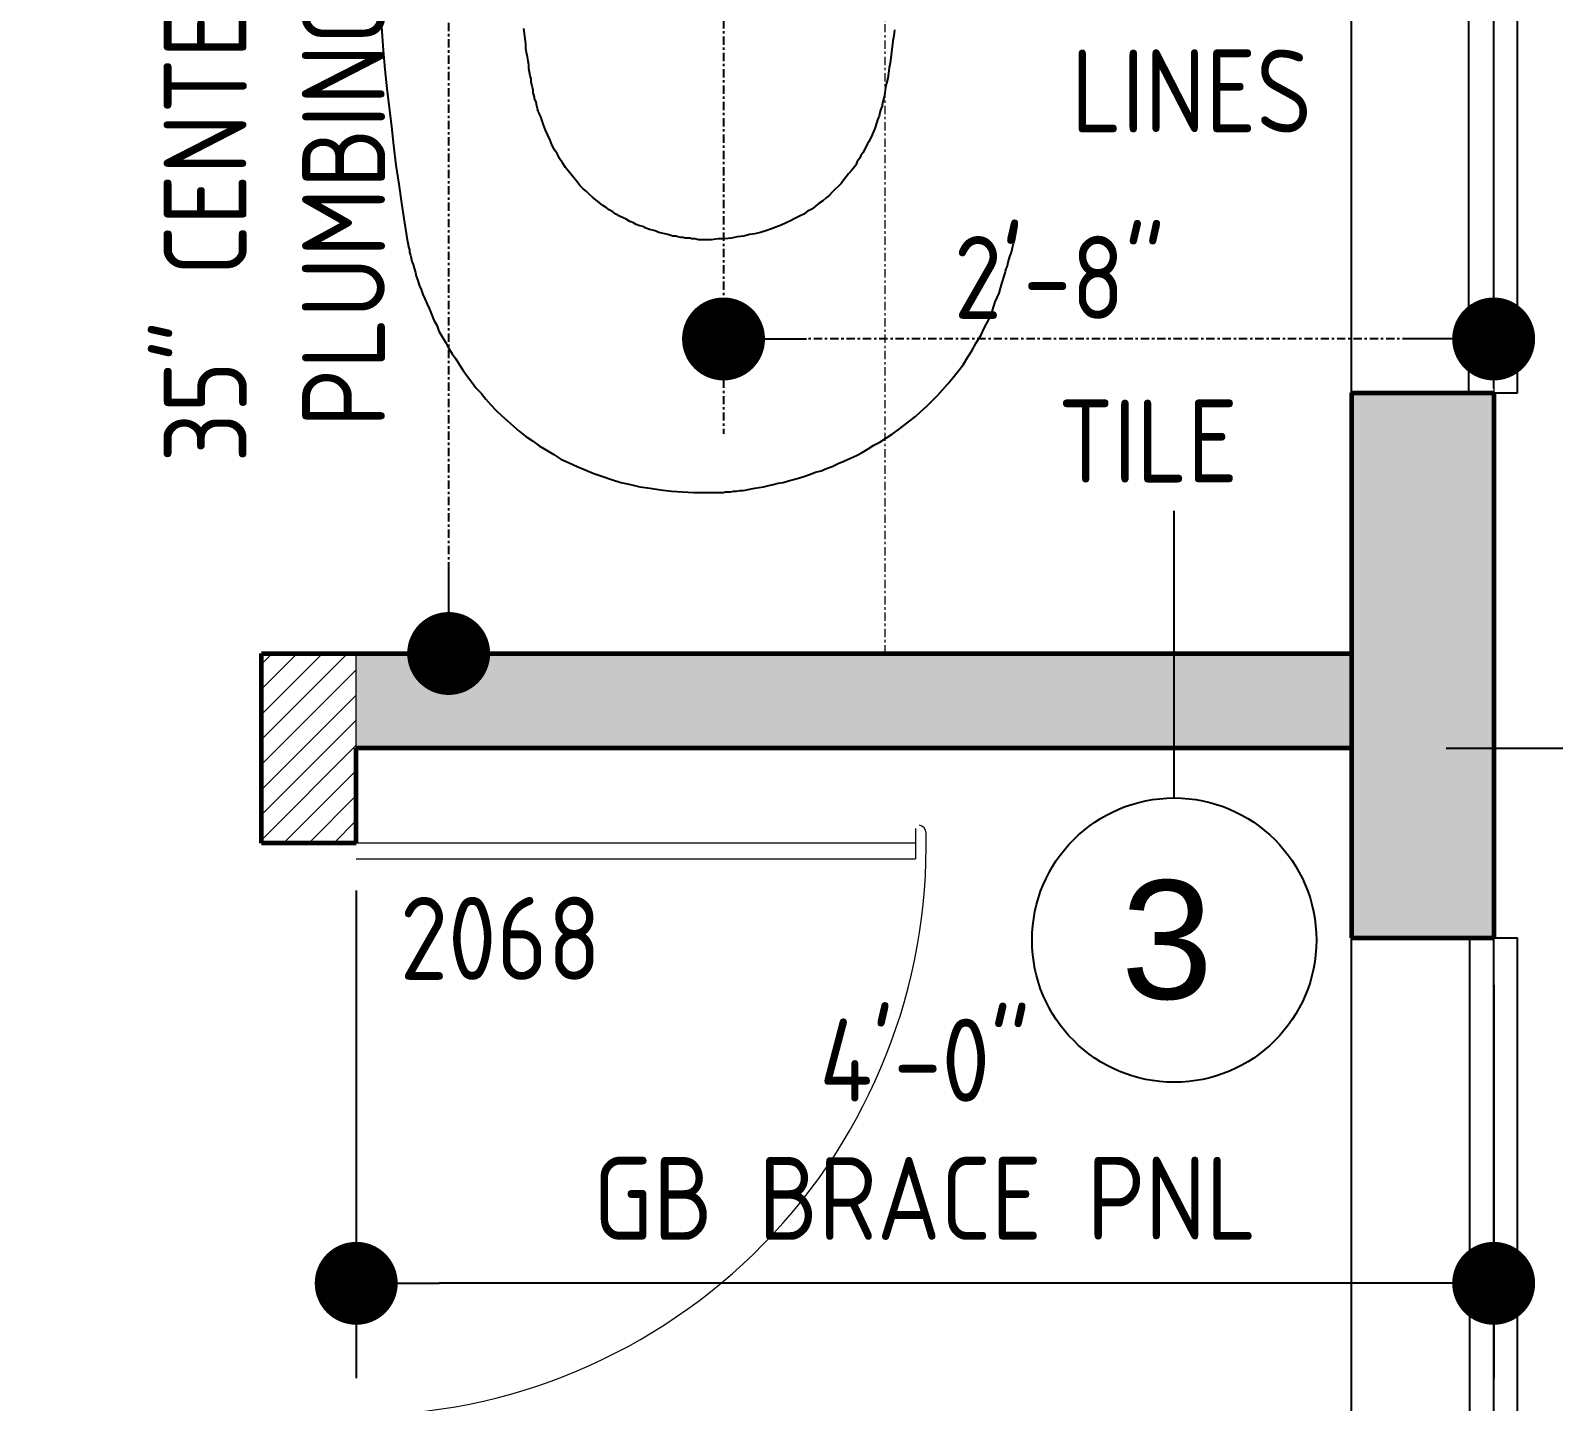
# Model space of a CAD drawing. Header units: inches. Extents: x 23 to 747, y 16 to 1065.
# Drawn here: x 500.8 to 565.1, y 605.8 to 663.7 of the extents above; entities that cross this region are included whole.
import ezdxf

# ---------------------------------------------------------------- set-up
doc = ezdxf.new("R2010")
doc.units = ezdxf.units.IN
doc.header["$MEASUREMENT"] = 0
doc.linetypes.add('Solid', pattern=[0])
doc.linetypes.add('WIRE3', pattern=[0.59, 0.35, -0.12, 0, -0.12])
for name, color, linetype in [('CABS-FLOORPLAN', 4, 'Continuous'), ('ELECTRICAL WIRING', 137, 'WIRE3'), ('TEXT', 7, 'Continuous'), ('WINS', 121, 'Continuous')]:
    doc.layers.add(name, color=color, linetype=linetype)
for name, color, linetype, lineweight in [('CDRAFT0', 7, 'Continuous', 18), ('DIMS', 137, 'Continuous', 15), ('DOORS', 157, 'Continuous', 9), ('DOORTEXT', 253, 'Continuous', 20), ('HATCH', 123, 'Continuous', 0), ('WALLS', 7, 'Continuous', 60)]:
    doc.layers.add(name, color=color, linetype=linetype, lineweight=lineweight)
doc.styles.add('ARCH', font='ARCHITXT.SHX')
doc.styles.add('SWIS72', font='swissel.ttf', dxfattribs={"height": 4.5})
doc.styles.add('TEXT1', font='ARCHITXT.shx')
doc.dimstyles.new('ARCHITECTURAL', dxfattribs={"dimtxt": 3.5, "dimasz": 3.5, "dimexe": 4, "dimexo": 2, "dimgap": 1.5, "dimtad": 1, "dimdec": 1, "dimzin": 3, "dimdsep": 46, "dimlunit": 4, "dimtxsty": 'ARCH', "dimblk": 'DOT', "dimcen": 0.0625, "dimadec": 0, "dimazin": 0, "dimtfac": 1, "dimtdec": 1, "dimtix": 1, "dimtofl": 0, "dimtmove": 1, "dimatfit": 2, "dimldrblk": 'DOTSMALL', "dimfxl": 1, "dimtolj": 1, "dimtzin": 0, "dimarcsym": 0})
pattern_1 = [(45, (-62804.7364, 124108.1191), (-0.530330086, 0.530330086), [])]

# ---------------------------------------------------------------- blocks, each defined once
blk = doc.blocks.new('_Dot')
at = {"layer": 'DIMS', "color": 0, "lineweight": -2}
blk.add_line((-0.5, 0), (-1, 0), dxfattribs=at)
at = {"layer": 'DIMS', "color": 0, "const_width": 0.5}
blk.add_lwpolyline([(-0.25, 0, 1), (0.25, 0, 1)], format="xyb", close=True, dxfattribs=at)
blk = doc.blocks.new('*D213')
at = {"layer": 'Defpoints', "color": 0, "linetype": 'Solid', "transparency": 16777216}
for p in [(562.574, 676.614), (432.574, 666.898), (562.574, 646.568)]:
    blk.add_point(p, dxfattribs=at)
at = {"layer": 'DIMS', "color": 0, "linetype": 'Solid', "lineweight": -2, "transparency": 16777216}
for p, q in [((432.574, 668.898), (432.574, 680.614)), ((562.574, 648.568), (562.574, 680.614)), ((436.074, 676.614), (559.074, 676.614))]:
    blk.add_line(p, q, dxfattribs=at)
at = {"layer": 'DIMS', "color": 0, "linetype": 'Solid', "lineweight": -2, "transparency": 16777216, "xscale": 3.5, "yscale": 3.5, "zscale": 3.5, "rotation": 180}
blk.add_blockref('_Dot', (432.574, 676.614), dxfattribs=at)
at = {"layer": 'DIMS', "color": 0, "linetype": 'Solid', "lineweight": -2, "transparency": 16777216, "xscale": 3.5, "yscale": 3.5, "zscale": 3.5}
blk.add_blockref('_Dot', (562.574, 676.614), dxfattribs=at)
at = {"layer": 'DIMS', "color": 0, "linetype": 'Solid', "transparency": 16777216, "insert": (504.212, 680.197), "char_height": 3.5, "attachment_point": 5, "style": 'ARCH'}
blk.add_mtext('\\A1;10\'-10"', dxfattribs=at)
blk = doc.blocks.new('_DotSmall')
at = {"layer": 'DIMS', "color": 0, "const_width": 0.5}
blk.add_lwpolyline([(-0.0625, 0, 1), (0.0625, 0, 1)], format="xyb", close=True, dxfattribs=at)
blk = doc.blocks.new('*D264')
at = {"layer": 'Defpoints', "color": 0, "linetype": 'Solid', "transparency": 16777216}
for p in [(563.574, 613.379), (598.574, 613.379), (562.574, 177.379)]:
    blk.add_point(p, dxfattribs=at)
at = {"layer": 'DIMS', "color": 0, "linetype": 'Solid', "lineweight": -2, "transparency": 16777216}
for p, q in [((565.574, 613.379), (602.574, 613.379)), ((598.574, 180.879), (598.574, 609.879)), ((564.574, 177.379), (602.574, 177.379))]:
    blk.add_line(p, q, dxfattribs=at)
at = {"layer": 'DIMS', "color": 0, "linetype": 'Solid', "lineweight": -2, "transparency": 16777216, "xscale": 3.5, "yscale": 3.5, "zscale": 3.5}
for p, rotation in [((598.574, 613.379), 90), ((598.574, 177.379), 270)]:
    blk.add_blockref('_Dot', p, dxfattribs=dict(at, rotation=rotation))
at = {"layer": 'DIMS', "color": 0, "linetype": 'Solid', "transparency": 16777216, "insert": (594.991, 395.379), "char_height": 3.5, "attachment_point": 5, "rotation": 90, "style": 'ARCH'}
blk.add_mtext('\\A1;36\'-4"', dxfattribs=at)
blk = doc.blocks.new('*D265')
at = {"layer": 'Defpoints', "color": 0, "linetype": 'Solid', "transparency": 16777216}
for p in [(561.526, 672.379), (598.574, 672.379), (563.574, 613.379)]:
    blk.add_point(p, dxfattribs=at)
at = {"layer": 'DIMS', "color": 0, "linetype": 'Solid', "lineweight": -2, "transparency": 16777216}
for p, q in [((563.526, 672.379), (602.574, 672.379)), ((598.574, 616.879), (598.574, 668.879)), ((565.574, 613.379), (602.574, 613.379))]:
    blk.add_line(p, q, dxfattribs=at)
at = {"layer": 'DIMS', "color": 0, "linetype": 'Solid', "lineweight": -2, "transparency": 16777216, "xscale": 3.5, "yscale": 3.5, "zscale": 3.5}
for p, rotation in [((598.574, 672.379), 90), ((598.574, 613.379), 270)]:
    blk.add_blockref('_Dot', p, dxfattribs=dict(at, rotation=rotation))
at = {"layer": 'DIMS', "color": 0, "linetype": 'Solid', "transparency": 16777216, "insert": (594.991, 652.263), "char_height": 3.5, "attachment_point": 5, "rotation": 90, "style": 'ARCH'}
blk.add_mtext('\\A1;4\'-11"', dxfattribs=at)
blk = doc.blocks.new('*D269')
at = {"layer": 'Defpoints', "color": 0, "linetype": 'Solid', "transparency": 16777216}
for p in [(558.574, 633.379), (613.574, 633.379), (558.574, 561.379)]:
    blk.add_point(p, dxfattribs=at)
at = {"layer": 'DIMS', "color": 0, "linetype": 'Solid', "lineweight": -2, "transparency": 16777216}
for p, q in [((560.574, 633.379), (617.574, 633.379)), ((613.574, 564.879), (613.574, 629.879)), ((560.574, 561.379), (617.574, 561.379))]:
    blk.add_line(p, q, dxfattribs=at)
at = {"layer": 'DIMS', "color": 0, "linetype": 'Solid', "lineweight": -2, "transparency": 16777216, "xscale": 3.5, "yscale": 3.5, "zscale": 3.5}
for p, rotation in [((613.574, 633.379), 90), ((613.574, 561.379), 270)]:
    blk.add_blockref('_Dot', p, dxfattribs=dict(at, rotation=rotation))
at = {"layer": 'DIMS', "color": 0, "linetype": 'Solid', "transparency": 16777216, "insert": (609.991, 597.379), "char_height": 3.5, "attachment_point": 5, "rotation": 90, "style": 'ARCH'}
blk.add_mtext('\\A1;6\'-0"', dxfattribs=at)
blk = doc.blocks.new('*D270')
at = {"layer": 'Defpoints', "color": 0, "linetype": 'Solid', "transparency": 16777216}
for p in [(558.574, 707.379), (613.574, 707.379), (558.574, 633.379)]:
    blk.add_point(p, dxfattribs=at)
at = {"layer": 'DIMS', "color": 0, "linetype": 'Solid', "lineweight": -2, "transparency": 16777216}
for p, q in [((560.574, 707.379), (617.574, 707.379)), ((613.574, 636.879), (613.574, 703.879)), ((560.574, 633.379), (617.574, 633.379))]:
    blk.add_line(p, q, dxfattribs=at)
at = {"layer": 'DIMS', "color": 0, "linetype": 'Solid', "lineweight": -2, "transparency": 16777216, "xscale": 3.5, "yscale": 3.5, "zscale": 3.5}
for p, rotation in [((613.574, 707.379), 90), ((613.574, 633.379), 270)]:
    blk.add_blockref('_Dot', p, dxfattribs=dict(at, rotation=rotation))
at = {"layer": 'DIMS', "color": 0, "linetype": 'Solid', "transparency": 16777216, "insert": (609.991, 670.379), "char_height": 3.5, "attachment_point": 5, "rotation": 90, "style": 'ARCH'}
blk.add_mtext('\\A1;6\'-2"', dxfattribs=at)
blk = doc.blocks.new('*D272')
at = {"layer": 'Defpoints', "color": 0, "linetype": 'Solid', "transparency": 16777216}
for p in [(562.574, 929.379), (628.574, 929.379), (562.574, 177.379)]:
    blk.add_point(p, dxfattribs=at)
at = {"layer": 'DIMS', "color": 0, "linetype": 'Solid', "lineweight": -2, "transparency": 16777216}
for p, q in [((564.574, 929.379), (632.574, 929.379)), ((628.574, 180.879), (628.574, 925.879)), ((564.574, 177.379), (632.574, 177.379))]:
    blk.add_line(p, q, dxfattribs=at)
at = {"layer": 'DIMS', "color": 0, "linetype": 'Solid', "lineweight": -2, "transparency": 16777216, "xscale": 3.5, "yscale": 3.5, "zscale": 3.5}
for p, rotation in [((628.574, 929.379), 90), ((628.574, 177.379), 270)]:
    blk.add_blockref('_Dot', p, dxfattribs=dict(at, rotation=rotation))
at = {"layer": 'DIMS', "color": 0, "linetype": 'Solid', "transparency": 16777216, "insert": (624.991, 553.379), "char_height": 3.5, "attachment_point": 5, "rotation": 90, "style": 'ARCH'}
blk.add_mtext('\\A1;62\'-8"', dxfattribs=at)
blk = doc.blocks.new('*D290')
at = {"layer": 'Defpoints', "color": 0, "linetype": 'WIRE3', "transparency": 16777216}
for p in [(530.074, 669.567), (530.074, 650.656), (562.574, 648.379)]:
    blk.add_point(p, dxfattribs=at)
at = {"layer": 'DIMS', "color": 0, "linetype": 'WIRE3', "lineweight": -2, "transparency": 16777216}
for p, q in [((530.074, 667.567), (530.074, 646.656)), ((562.574, 650.379), (562.574, 654.656)), ((559.074, 650.656), (533.574, 650.656))]:
    blk.add_line(p, q, dxfattribs=at)
at = {"layer": 'DIMS', "color": 0, "linetype": 'WIRE3', "lineweight": -2, "transparency": 16777216, "xscale": 3.5, "yscale": 3.5, "zscale": 3.5, "rotation": 180}
blk.add_blockref('_Dot', (530.074, 650.656), dxfattribs=at)
at = {"layer": 'DIMS', "color": 0, "linetype": 'WIRE3', "lineweight": -2, "transparency": 16777216, "xscale": 3.5, "yscale": 3.5, "zscale": 3.5}
blk.add_blockref('_Dot', (562.574, 650.656), dxfattribs=at)
at = {"layer": 'DIMS', "color": 0, "linetype": 'WIRE3', "lineweight": 0, "transparency": 16777216, "insert": (544.251, 653.251), "char_height": 3.5, "attachment_point": 5, "style": 'ARCH'}
blk.add_mtext('\\A1;2\'-8"', dxfattribs=at)
blk = doc.blocks.new('*D292')
at = {"layer": 'Defpoints', "color": 0, "linetype": 'WIRE3', "transparency": 16777216}
for p in [(518.475, 672.379), (557.756, 672.379), (527.657, 637.379)]:
    blk.add_point(p, dxfattribs=at)
at = {"layer": 'ELECTRICAL WIRING', "color": 0, "linetype": 'WIRE3', "lineweight": -2, "transparency": 16777216}
for p, q in [((555.756, 672.379), (514.475, 672.379)), ((518.475, 640.879), (518.475, 668.879)), ((525.657, 637.379), (514.475, 637.379))]:
    blk.add_line(p, q, dxfattribs=at)
at = {"layer": 'ELECTRICAL WIRING', "color": 0, "linetype": 'WIRE3', "lineweight": -2, "transparency": 16777216, "xscale": 3.5, "yscale": 3.5, "zscale": 3.5}
for p, rotation in [((518.475, 672.379), 90), ((518.475, 637.379), 270)]:
    blk.add_blockref('_Dot', p, dxfattribs=dict(at, rotation=rotation))
at = {"layer": 'ELECTRICAL WIRING', "color": 0, "linetype": 'WIRE3', "lineweight": 0, "transparency": 16777216, "insert": (511.122, 656.276), "char_height": 3.5, "attachment_point": 5, "rotation": 90, "style": 'ARCH'}
blk.add_mtext('\\A1;35" CENTER\\PPLUMBING', dxfattribs=at)
blk = doc.blocks.new('*D300')
at = {"layer": 'Defpoints', "color": 0, "linetype": 'Solid', "transparency": 16777216}
for p in [(514.574, 629.379), (562.574, 625.379), (514.574, 610.794)]:
    blk.add_point(p, dxfattribs=at)
at = {"layer": 'DIMS', "color": 0, "linetype": 'Solid', "lineweight": -2, "transparency": 16777216}
for p, q in [((514.574, 627.379), (514.574, 606.794)), ((562.574, 623.379), (562.574, 606.794)), ((559.074, 610.794), (518.074, 610.794))]:
    blk.add_line(p, q, dxfattribs=at)
at = {"layer": 'DIMS', "color": 0, "linetype": 'Solid', "lineweight": -2, "transparency": 16777216, "xscale": 3.5, "yscale": 3.5, "zscale": 3.5, "rotation": 180}
blk.add_blockref('_Dot', (514.574, 610.794), dxfattribs=at)
at = {"layer": 'DIMS', "color": 0, "linetype": 'Solid', "lineweight": -2, "transparency": 16777216, "xscale": 3.5, "yscale": 3.5, "zscale": 3.5}
blk.add_blockref('_Dot', (562.574, 610.794), dxfattribs=at)
at = {"layer": 'DIMS', "color": 0, "linetype": 'Solid', "transparency": 16777216, "insert": (538.574, 617.294), "char_height": 3.5, "attachment_point": 5, "style": 'ARCH'}
blk.add_mtext('\\A1;4\'-0"\\PGB BRACE PNL', dxfattribs=at)
blk = doc.blocks.new('*D542')
at = {"layer": 'Defpoints', "color": 0, "linetype": 'Solid', "transparency": 16777216}
for p in [(562.574, 676.614), (432.574, 666.898), (562.574, 646.568)]:
    blk.add_point(p, dxfattribs=at)
at = {"layer": 'DIMS', "color": 0, "linetype": 'Solid', "lineweight": -2, "transparency": 16777216}
for p, q in [((432.574, 668.898), (432.574, 680.614)), ((562.574, 648.568), (562.574, 680.614)), ((436.074, 676.614), (559.074, 676.614))]:
    blk.add_line(p, q, dxfattribs=at)
at = {"layer": 'DIMS', "color": 0, "linetype": 'Solid', "lineweight": -2, "transparency": 16777216, "xscale": 3.5, "yscale": 3.5, "zscale": 3.5, "rotation": 180}
blk.add_blockref('_Dot', (432.574, 676.614), dxfattribs=at)
at = {"layer": 'DIMS', "color": 0, "linetype": 'Solid', "lineweight": -2, "transparency": 16777216, "xscale": 3.5, "yscale": 3.5, "zscale": 3.5}
blk.add_blockref('_Dot', (562.574, 676.614), dxfattribs=at)
at = {"layer": 'DIMS', "color": 0, "linetype": 'Solid', "transparency": 16777216, "insert": (504.212, 680.197), "char_height": 3.5, "attachment_point": 5, "style": 'ARCH'}
blk.add_mtext('\\A1;10\'-10"', dxfattribs=at)
blk = doc.blocks.new('*D593')
at = {"layer": 'Defpoints', "color": 0, "linetype": 'Solid', "transparency": 16777216}
for p in [(563.574, 613.379), (598.574, 613.379), (562.574, 177.379)]:
    blk.add_point(p, dxfattribs=at)
at = {"layer": 'DIMS', "color": 0, "linetype": 'Solid', "lineweight": -2, "transparency": 16777216}
for p, q in [((565.574, 613.379), (602.574, 613.379)), ((598.574, 180.879), (598.574, 609.879)), ((564.574, 177.379), (602.574, 177.379))]:
    blk.add_line(p, q, dxfattribs=at)
at = {"layer": 'DIMS', "color": 0, "linetype": 'Solid', "lineweight": -2, "transparency": 16777216, "xscale": 3.5, "yscale": 3.5, "zscale": 3.5}
for p, rotation in [((598.574, 613.379), 90), ((598.574, 177.379), 270)]:
    blk.add_blockref('_Dot', p, dxfattribs=dict(at, rotation=rotation))
at = {"layer": 'DIMS', "color": 0, "linetype": 'Solid', "transparency": 16777216, "insert": (594.991, 395.379), "char_height": 3.5, "attachment_point": 5, "rotation": 90, "style": 'ARCH'}
blk.add_mtext('\\A1;36\'-4"', dxfattribs=at)
blk = doc.blocks.new('*D594')
at = {"layer": 'Defpoints', "color": 0, "linetype": 'Solid', "transparency": 16777216}
for p in [(561.526, 672.379), (598.574, 672.379), (563.574, 613.379)]:
    blk.add_point(p, dxfattribs=at)
at = {"layer": 'DIMS', "color": 0, "linetype": 'Solid', "lineweight": -2, "transparency": 16777216}
for p, q in [((563.526, 672.379), (602.574, 672.379)), ((598.574, 616.879), (598.574, 668.879)), ((565.574, 613.379), (602.574, 613.379))]:
    blk.add_line(p, q, dxfattribs=at)
at = {"layer": 'DIMS', "color": 0, "linetype": 'Solid', "lineweight": -2, "transparency": 16777216, "xscale": 3.5, "yscale": 3.5, "zscale": 3.5}
for p, rotation in [((598.574, 672.379), 90), ((598.574, 613.379), 270)]:
    blk.add_blockref('_Dot', p, dxfattribs=dict(at, rotation=rotation))
at = {"layer": 'DIMS', "color": 0, "linetype": 'Solid', "transparency": 16777216, "insert": (594.991, 652.263), "char_height": 3.5, "attachment_point": 5, "rotation": 90, "style": 'ARCH'}
blk.add_mtext('\\A1;4\'-11"', dxfattribs=at)
blk = doc.blocks.new('*D598')
at = {"layer": 'Defpoints', "color": 0, "linetype": 'Solid', "transparency": 16777216}
for p in [(558.574, 633.379), (613.574, 633.379), (558.574, 561.379)]:
    blk.add_point(p, dxfattribs=at)
at = {"layer": 'DIMS', "color": 0, "linetype": 'Solid', "lineweight": -2, "transparency": 16777216}
for p, q in [((560.574, 633.379), (617.574, 633.379)), ((613.574, 564.879), (613.574, 629.879)), ((560.574, 561.379), (617.574, 561.379))]:
    blk.add_line(p, q, dxfattribs=at)
at = {"layer": 'DIMS', "color": 0, "linetype": 'Solid', "lineweight": -2, "transparency": 16777216, "xscale": 3.5, "yscale": 3.5, "zscale": 3.5}
for p, rotation in [((613.574, 633.379), 90), ((613.574, 561.379), 270)]:
    blk.add_blockref('_Dot', p, dxfattribs=dict(at, rotation=rotation))
at = {"layer": 'DIMS', "color": 0, "linetype": 'Solid', "transparency": 16777216, "insert": (609.991, 597.379), "char_height": 3.5, "attachment_point": 5, "rotation": 90, "style": 'ARCH'}
blk.add_mtext('\\A1;6\'-0"', dxfattribs=at)
blk = doc.blocks.new('*D599')
at = {"layer": 'Defpoints', "color": 0, "linetype": 'Solid', "transparency": 16777216}
for p in [(558.574, 707.379), (613.574, 707.379), (558.574, 633.379)]:
    blk.add_point(p, dxfattribs=at)
at = {"layer": 'DIMS', "color": 0, "linetype": 'Solid', "lineweight": -2, "transparency": 16777216}
for p, q in [((560.574, 707.379), (617.574, 707.379)), ((613.574, 636.879), (613.574, 703.879)), ((560.574, 633.379), (617.574, 633.379))]:
    blk.add_line(p, q, dxfattribs=at)
at = {"layer": 'DIMS', "color": 0, "linetype": 'Solid', "lineweight": -2, "transparency": 16777216, "xscale": 3.5, "yscale": 3.5, "zscale": 3.5}
for p, rotation in [((613.574, 707.379), 90), ((613.574, 633.379), 270)]:
    blk.add_blockref('_Dot', p, dxfattribs=dict(at, rotation=rotation))
at = {"layer": 'DIMS', "color": 0, "linetype": 'Solid', "transparency": 16777216, "insert": (609.991, 670.379), "char_height": 3.5, "attachment_point": 5, "rotation": 90, "style": 'ARCH'}
blk.add_mtext('\\A1;6\'-2"', dxfattribs=at)
blk = doc.blocks.new('*D601')
at = {"layer": 'Defpoints', "color": 0, "linetype": 'Solid', "transparency": 16777216}
for p in [(562.574, 929.379), (628.574, 929.379), (562.574, 177.379)]:
    blk.add_point(p, dxfattribs=at)
at = {"layer": 'DIMS', "color": 0, "linetype": 'Solid', "lineweight": -2, "transparency": 16777216}
for p, q in [((564.574, 929.379), (632.574, 929.379)), ((628.574, 180.879), (628.574, 925.879)), ((564.574, 177.379), (632.574, 177.379))]:
    blk.add_line(p, q, dxfattribs=at)
at = {"layer": 'DIMS', "color": 0, "linetype": 'Solid', "lineweight": -2, "transparency": 16777216, "xscale": 3.5, "yscale": 3.5, "zscale": 3.5}
for p, rotation in [((628.574, 929.379), 90), ((628.574, 177.379), 270)]:
    blk.add_blockref('_Dot', p, dxfattribs=dict(at, rotation=rotation))
at = {"layer": 'DIMS', "color": 0, "linetype": 'Solid', "transparency": 16777216, "insert": (624.991, 553.379), "char_height": 3.5, "attachment_point": 5, "rotation": 90, "style": 'ARCH'}
blk.add_mtext('\\A1;62\'-8"', dxfattribs=at)
blk = doc.blocks.new('*D608')
at = {"layer": 'Defpoints', "color": 0, "linetype": 'WIRE3', "transparency": 16777216}
for p in [(530.074, 669.567), (530.074, 650.656), (562.574, 648.379)]:
    blk.add_point(p, dxfattribs=at)
at = {"layer": 'DIMS', "color": 0, "linetype": 'WIRE3', "lineweight": -2, "transparency": 16777216}
for p, q in [((530.074, 667.567), (530.074, 646.656)), ((562.574, 650.379), (562.574, 654.656)), ((559.074, 650.656), (533.574, 650.656))]:
    blk.add_line(p, q, dxfattribs=at)
at = {"layer": 'DIMS', "color": 0, "linetype": 'WIRE3', "lineweight": -2, "transparency": 16777216, "xscale": 3.5, "yscale": 3.5, "zscale": 3.5, "rotation": 180}
blk.add_blockref('_Dot', (530.074, 650.656), dxfattribs=at)
at = {"layer": 'DIMS', "color": 0, "linetype": 'WIRE3', "lineweight": -2, "transparency": 16777216, "xscale": 3.5, "yscale": 3.5, "zscale": 3.5}
blk.add_blockref('_Dot', (562.574, 650.656), dxfattribs=at)
at = {"layer": 'DIMS', "color": 0, "linetype": 'WIRE3', "lineweight": 0, "transparency": 16777216, "insert": (544.251, 653.251), "char_height": 3.5, "attachment_point": 5, "style": 'ARCH'}
blk.add_mtext('\\A1;2\'-8"', dxfattribs=at)
blk = doc.blocks.new('*D610')
at = {"layer": 'Defpoints', "color": 0, "linetype": 'WIRE3', "transparency": 16777216}
for p in [(518.475, 672.379), (557.756, 672.379), (527.657, 637.379)]:
    blk.add_point(p, dxfattribs=at)
at = {"layer": 'ELECTRICAL WIRING', "color": 0, "linetype": 'WIRE3', "lineweight": -2, "transparency": 16777216}
for p, q in [((555.756, 672.379), (514.475, 672.379)), ((518.475, 640.879), (518.475, 668.879)), ((525.657, 637.379), (514.475, 637.379))]:
    blk.add_line(p, q, dxfattribs=at)
at = {"layer": 'ELECTRICAL WIRING', "color": 0, "linetype": 'WIRE3', "lineweight": -2, "transparency": 16777216, "xscale": 3.5, "yscale": 3.5, "zscale": 3.5}
for p, rotation in [((518.475, 672.379), 90), ((518.475, 637.379), 270)]:
    blk.add_blockref('_Dot', p, dxfattribs=dict(at, rotation=rotation))
at = {"layer": 'ELECTRICAL WIRING', "color": 0, "linetype": 'WIRE3', "lineweight": 0, "transparency": 16777216, "insert": (511.122, 656.276), "char_height": 3.5, "attachment_point": 5, "rotation": 90, "style": 'ARCH'}
blk.add_mtext('\\A1;35" CENTER\\PPLUMBING', dxfattribs=at)
blk = doc.blocks.new('*D629')
at = {"layer": 'Defpoints', "color": 0, "linetype": 'Solid', "transparency": 16777216}
for p in [(514.574, 629.379), (562.574, 625.379), (514.574, 610.794)]:
    blk.add_point(p, dxfattribs=at)
at = {"layer": 'DIMS', "color": 0, "linetype": 'Solid', "lineweight": -2, "transparency": 16777216}
for p, q in [((514.574, 627.379), (514.574, 606.794)), ((562.574, 623.379), (562.574, 606.794)), ((559.074, 610.794), (518.074, 610.794))]:
    blk.add_line(p, q, dxfattribs=at)
at = {"layer": 'DIMS', "color": 0, "linetype": 'Solid', "lineweight": -2, "transparency": 16777216, "xscale": 3.5, "yscale": 3.5, "zscale": 3.5, "rotation": 180}
blk.add_blockref('_Dot', (514.574, 610.794), dxfattribs=at)
at = {"layer": 'DIMS', "color": 0, "linetype": 'Solid', "lineweight": -2, "transparency": 16777216, "xscale": 3.5, "yscale": 3.5, "zscale": 3.5}
blk.add_blockref('_Dot', (562.574, 610.794), dxfattribs=at)
at = {"layer": 'DIMS', "color": 0, "linetype": 'Solid', "transparency": 16777216, "insert": (538.574, 617.294), "char_height": 3.5, "attachment_point": 5, "style": 'ARCH'}
blk.add_mtext('\\A1;4\'-0"\\PGB BRACE PNL', dxfattribs=at)

msp = doc.modelspace()

# ---------------------------------------------------------------- hatches: boundary and pattern name
at = {"layer": 'HATCH'}
h = msp.add_hatch(color=9, dxfattribs=at)
h.dxf.hatch_style = 1
h.set_gradient(color1=(199, 200, 202), color2=(147, 149, 152), name='INVCYLINDER')
h.paths.add_polyline_path([(562.574, 648.379), (558.574, 648.379), (556.574, 648.379), (556.574, 625.379), (562.526, 625.379), (562.574, 625.379)])
h = msp.add_hatch(color=9, dxfattribs=at)
h.dxf.hatch_style = 1
h.set_gradient(color1=(199, 200, 202), color2=(147, 149, 152), name='INVCYLINDER')
h.paths.add_polyline_path([(562.574, 648.379), (558.574, 648.379), (556.574, 648.379), (556.574, 625.379), (562.526, 625.379), (562.574, 625.379)])
at = {"layer": 'HATCH', "linetype": 'Solid'}
h = msp.add_hatch(dxfattribs=at)
h.set_pattern_fill('ANSI31', color=256, scale=6, style=0)
h.set_pattern_definition(pattern_1)
h.paths.add_polyline_path([(514.574, 637.379), (510.574, 637.379), (510.574, 629.379), (514.574, 629.379), (514.574, 633.379)])
h = msp.add_hatch(dxfattribs=at)
h.set_pattern_fill('ANSI31', color=256, scale=6, style=0)
h.set_pattern_definition(pattern_1)
h.paths.add_polyline_path([(514.574, 637.379), (510.574, 637.379), (510.574, 629.379), (514.574, 629.379), (514.574, 633.379)])
msp.add_hatch(color=256, dxfattribs=at).paths.add_polyline_path([(556.574, 637.379), (514.574, 637.379), (514.574, 633.379), (556.574, 633.379)])
msp.add_hatch(color=256, dxfattribs=at).paths.add_polyline_path([(556.574, 637.379), (514.574, 637.379), (514.574, 633.379), (556.574, 633.379)])

# ---------------------------------------------------------------- linework, layer by layer
at = {"layer": 'CABS-FLOORPLAN', "color": 12, "linetype": 'Continuous'}
for points in [[(515.593, 664.442), (515.655, 663.64), (515.717, 662.837), (515.778, 662.035), (515.871, 661.233), (515.963, 660.431), (516.056, 659.628), (516.149, 658.826), (516.241, 657.993), (516.365, 657.19), (516.488, 656.388), (516.611, 655.555), (516.735, 654.753), (516.766, 654.66), (516.766, 654.598), (516.797, 654.506), (516.827, 654.413), (516.827, 654.321), (516.858, 654.197), (516.889, 654.074), (516.92, 653.92), (516.982, 653.796), (517.013, 653.642), (517.074, 653.457), (517.105, 653.302), (517.167, 653.117), (517.229, 652.932), (517.321, 652.747), (517.383, 652.531), (517.475, 652.346), (517.568, 652.13), (517.661, 651.914), (517.753, 651.698), (517.846, 651.451), (517.969, 651.235), (518.062, 650.988), (518.185, 650.772), (518.339, 650.525), (518.463, 650.278), (518.617, 650.031), (518.771, 649.815), (518.926, 649.569), (519.08, 649.322), (519.265, 649.075), (519.45, 648.828), (519.635, 648.581), (519.851, 648.365), (520.037, 648.118), (520.253, 647.871), (520.469, 647.655), (520.715, 647.409), (520.962, 647.193), (521.209, 646.977), (521.456, 646.761), (521.734, 646.545), (522.012, 646.359), (522.289, 646.143), (522.598, 645.958), (522.906, 645.773), (523.215, 645.588), (523.554, 645.434), (523.894, 645.279), (524.233, 645.125), (524.604, 644.971), (524.974, 644.847), (525.344, 644.724), (525.745, 644.6), (526.146, 644.508), (526.548, 644.415), (526.98, 644.354), (527.412, 644.292), (527.874, 644.23), (528.337, 644.199), (528.8, 644.168), (529.294, 644.168), (529.788, 644.168), (529.849, 644.168), (530.004, 644.168), (530.065, 644.168), (530.158, 644.199), (530.251, 644.199), (530.374, 644.199), (530.497, 644.23), (530.621, 644.23), (530.775, 644.261), (530.899, 644.261), (531.053, 644.292), (531.238, 644.323), (531.392, 644.354), (531.577, 644.384), (531.763, 644.415), (531.979, 644.477), (532.164, 644.508), (532.38, 644.57), (532.596, 644.6), (532.812, 644.662), (533.028, 644.724), (533.244, 644.786), (533.46, 644.847), (533.707, 644.94), (533.953, 645.032), (534.2, 645.094), (534.416, 645.187), (534.663, 645.279), (534.91, 645.403), (535.157, 645.495), (535.435, 645.619), (535.681, 645.742), (535.928, 645.866), (536.175, 646.02), (536.422, 646.174), (536.669, 646.298), (536.947, 646.483), (537.194, 646.637), (537.44, 646.822), (537.687, 647.007), (537.934, 647.193), (538.181, 647.378), (538.397, 647.594), (538.644, 647.81), (538.86, 648.026), (539.107, 648.273), (539.323, 648.519), (539.539, 648.766), (539.755, 649.013), (539.971, 649.291), (540.187, 649.569), (540.372, 649.877), (540.557, 650.155), (540.742, 650.494), (540.927, 650.803), (541.082, 651.142), (541.267, 651.482), (541.421, 651.852), (541.544, 652.222), (541.699, 652.593), (541.822, 652.994), (541.946, 653.395), (541.976, 653.518), (542.007, 653.611), (542.038, 653.704), (542.069, 653.827), (542.1, 653.95), (542.131, 654.043), (542.162, 654.136), (542.192, 654.228), (542.223, 654.321), (542.254, 654.444), (542.285, 654.568), (542.316, 654.691), (542.347, 654.814), (542.378, 654.969), (542.408, 655.123), (542.439, 655.277), (542.47, 655.432)], [(515.593, 664.442), (515.655, 663.64), (515.717, 662.837), (515.778, 662.035), (515.871, 661.233), (515.963, 660.431), (516.056, 659.628), (516.149, 658.826), (516.241, 657.993), (516.365, 657.19), (516.488, 656.388), (516.611, 655.555), (516.735, 654.753), (516.766, 654.66), (516.766, 654.598), (516.797, 654.506), (516.827, 654.413), (516.827, 654.321), (516.858, 654.197), (516.889, 654.074), (516.92, 653.92), (516.982, 653.796), (517.013, 653.642), (517.074, 653.457), (517.105, 653.302), (517.167, 653.117), (517.229, 652.932), (517.321, 652.747), (517.383, 652.531), (517.475, 652.346), (517.568, 652.13), (517.661, 651.914), (517.753, 651.698), (517.846, 651.451), (517.969, 651.235), (518.062, 650.988), (518.185, 650.772), (518.339, 650.525), (518.463, 650.278), (518.617, 650.031), (518.771, 649.815), (518.926, 649.569), (519.08, 649.322), (519.265, 649.075), (519.45, 648.828), (519.635, 648.581), (519.851, 648.365), (520.037, 648.118), (520.253, 647.871), (520.469, 647.655), (520.715, 647.409), (520.962, 647.193), (521.209, 646.977), (521.456, 646.761), (521.734, 646.545), (522.012, 646.359), (522.289, 646.143), (522.598, 645.958), (522.906, 645.773), (523.215, 645.588), (523.554, 645.434), (523.894, 645.279), (524.233, 645.125), (524.604, 644.971), (524.974, 644.847), (525.344, 644.724), (525.745, 644.6), (526.146, 644.508), (526.548, 644.415), (526.98, 644.354), (527.412, 644.292), (527.874, 644.23), (528.337, 644.199), (528.8, 644.168), (529.294, 644.168), (529.788, 644.168), (529.849, 644.168), (530.004, 644.168), (530.065, 644.168), (530.158, 644.199), (530.251, 644.199), (530.374, 644.199), (530.497, 644.23), (530.621, 644.23), (530.775, 644.261), (530.899, 644.261), (531.053, 644.292), (531.238, 644.323), (531.392, 644.354), (531.577, 644.384), (531.763, 644.415), (531.979, 644.477), (532.164, 644.508), (532.38, 644.57), (532.596, 644.6), (532.812, 644.662), (533.028, 644.724), (533.244, 644.786), (533.46, 644.847), (533.707, 644.94), (533.953, 645.032), (534.2, 645.094), (534.416, 645.187), (534.663, 645.279), (534.91, 645.403), (535.157, 645.495), (535.435, 645.619), (535.681, 645.742), (535.928, 645.866), (536.175, 646.02), (536.422, 646.174), (536.669, 646.298), (536.947, 646.483), (537.194, 646.637), (537.44, 646.822), (537.687, 647.007), (537.934, 647.193), (538.181, 647.378), (538.397, 647.594), (538.644, 647.81), (538.86, 648.026), (539.107, 648.273), (539.323, 648.519), (539.539, 648.766), (539.755, 649.013), (539.971, 649.291), (540.187, 649.569), (540.372, 649.877), (540.557, 650.155), (540.742, 650.494), (540.927, 650.803), (541.082, 651.142), (541.267, 651.482), (541.421, 651.852), (541.544, 652.222), (541.699, 652.593), (541.822, 652.994), (541.946, 653.395), (541.976, 653.518), (542.007, 653.611), (542.038, 653.704), (542.069, 653.827), (542.1, 653.95), (542.131, 654.043), (542.162, 654.136), (542.192, 654.228), (542.223, 654.321), (542.254, 654.444), (542.285, 654.568), (542.316, 654.691), (542.347, 654.814), (542.378, 654.969), (542.408, 655.123), (542.439, 655.277), (542.47, 655.432)], [(537.286, 663.701), (537.255, 663.455), (537.224, 663.239), (537.194, 662.992), (537.163, 662.776), (537.132, 662.529), (537.101, 662.313), (537.07, 662.097), (537.039, 661.881), (537.008, 661.665), (536.947, 661.449), (536.916, 661.264), (536.885, 661.048), (536.854, 660.863), (536.792, 660.677), (536.762, 660.523), (536.762, 660.461), (536.731, 660.4), (536.7, 660.307), (536.669, 660.215), (536.638, 660.06), (536.607, 659.998), (536.576, 659.906), (536.546, 659.813), (536.515, 659.721), (536.484, 659.628), (536.453, 659.536), (536.422, 659.443), (536.36, 659.32), (536.33, 659.227), (536.268, 659.104), (536.206, 658.98), (536.144, 658.888), (536.083, 658.764), (536.021, 658.641), (535.959, 658.517), (535.867, 658.394), (535.805, 658.27), (535.712, 658.147), (535.651, 657.993), (535.558, 657.869), (535.465, 657.746), (535.342, 657.622), (535.249, 657.499), (535.157, 657.376), (535.033, 657.221), (534.91, 657.098), (534.787, 656.974), (534.663, 656.851), (534.54, 656.728), (534.385, 656.604), (534.262, 656.481), (534.108, 656.388), (533.953, 656.265), (533.799, 656.141), (533.614, 656.049), (533.46, 655.925), (533.275, 655.833), (533.089, 655.74), (532.904, 655.648), (532.719, 655.555), (532.503, 655.462), (532.287, 655.37), (532.102, 655.308), (531.855, 655.216), (531.639, 655.154), (531.392, 655.092), (531.176, 655.061), (530.929, 655), (530.652, 654.969), (530.405, 654.907), (530.127, 654.876), (529.849, 654.876), (529.572, 654.845), (529.294, 654.845), (529.263, 654.845), (529.201, 654.845), (529.109, 654.845), (529.016, 654.845), (528.862, 654.876), (528.739, 654.876), (528.646, 654.907), (528.553, 654.907), (528.461, 654.907), (528.368, 654.938), (528.276, 654.938), (528.152, 654.969), (528.06, 655), (527.936, 655), (527.813, 655.03), (527.72, 655.061), (527.597, 655.092), (527.473, 655.123), (527.35, 655.154), (527.196, 655.216), (527.072, 655.246), (526.949, 655.277), (526.794, 655.339), (526.671, 655.401), (526.548, 655.432), (526.393, 655.493), (526.27, 655.555), (526.116, 655.617), (525.961, 655.709), (525.838, 655.771), (525.684, 655.833), (525.529, 655.925), (525.406, 656.018), (525.252, 656.11), (525.128, 656.203), (524.974, 656.296), (524.82, 656.419), (524.696, 656.512), (524.542, 656.635), (524.418, 656.758), (524.295, 656.882), (524.141, 657.005), (524.017, 657.129), (523.894, 657.283), (523.77, 657.437), (523.647, 657.592), (523.524, 657.746), (523.4, 657.9), (523.277, 658.085), (523.153, 658.27), (523.061, 658.456), (522.937, 658.641), (522.845, 658.826), (522.752, 659.042), (522.66, 659.258), (522.567, 659.474), (522.474, 659.69), (522.413, 659.906), (522.382, 659.998), (522.32, 660.122), (522.289, 660.184), (522.258, 660.276), (522.228, 660.369), (522.197, 660.492), (522.166, 660.647), (522.104, 660.801), (522.104, 660.863), (522.073, 660.955), (522.042, 661.048), (522.042, 661.171), (522.012, 661.264), (521.981, 661.387), (521.95, 661.511), (521.95, 661.634), (521.919, 661.757), (521.888, 661.912), (521.857, 662.066), (521.857, 662.22), (521.826, 662.375), (521.796, 662.56), (521.765, 662.745), (521.734, 662.93), (521.734, 663.115), (521.703, 663.331), (521.672, 663.547), (521.641, 663.763)], [(537.286, 663.701), (537.255, 663.455), (537.224, 663.239), (537.194, 662.992), (537.163, 662.776), (537.132, 662.529), (537.101, 662.313), (537.07, 662.097), (537.039, 661.881), (537.008, 661.665), (536.947, 661.449), (536.916, 661.264), (536.885, 661.048), (536.854, 660.863), (536.792, 660.677), (536.762, 660.523), (536.762, 660.461), (536.731, 660.4), (536.7, 660.307), (536.669, 660.215), (536.638, 660.06), (536.607, 659.998), (536.576, 659.906), (536.546, 659.813), (536.515, 659.721), (536.484, 659.628), (536.453, 659.536), (536.422, 659.443), (536.36, 659.32), (536.33, 659.227), (536.268, 659.104), (536.206, 658.98), (536.144, 658.888), (536.083, 658.764), (536.021, 658.641), (535.959, 658.517), (535.867, 658.394), (535.805, 658.27), (535.712, 658.147), (535.651, 657.993), (535.558, 657.869), (535.465, 657.746), (535.342, 657.622), (535.249, 657.499), (535.157, 657.376), (535.033, 657.221), (534.91, 657.098), (534.787, 656.974), (534.663, 656.851), (534.54, 656.728), (534.385, 656.604), (534.262, 656.481), (534.108, 656.388), (533.953, 656.265), (533.799, 656.141), (533.614, 656.049), (533.46, 655.925), (533.275, 655.833), (533.089, 655.74), (532.904, 655.648), (532.719, 655.555), (532.503, 655.462), (532.287, 655.37), (532.102, 655.308), (531.855, 655.216), (531.639, 655.154), (531.392, 655.092), (531.176, 655.061), (530.929, 655), (530.652, 654.969), (530.405, 654.907), (530.127, 654.876), (529.849, 654.876), (529.572, 654.845), (529.294, 654.845), (529.263, 654.845), (529.201, 654.845), (529.109, 654.845), (529.016, 654.845), (528.862, 654.876), (528.739, 654.876), (528.646, 654.907), (528.553, 654.907), (528.461, 654.907), (528.368, 654.938), (528.276, 654.938), (528.152, 654.969), (528.06, 655), (527.936, 655), (527.813, 655.03), (527.72, 655.061), (527.597, 655.092), (527.473, 655.123), (527.35, 655.154), (527.196, 655.216), (527.072, 655.246), (526.949, 655.277), (526.794, 655.339), (526.671, 655.401), (526.548, 655.432), (526.393, 655.493), (526.27, 655.555), (526.116, 655.617), (525.961, 655.709), (525.838, 655.771), (525.684, 655.833), (525.529, 655.925), (525.406, 656.018), (525.252, 656.11), (525.128, 656.203), (524.974, 656.296), (524.82, 656.419), (524.696, 656.512), (524.542, 656.635), (524.418, 656.758), (524.295, 656.882), (524.141, 657.005), (524.017, 657.129), (523.894, 657.283), (523.77, 657.437), (523.647, 657.592), (523.524, 657.746), (523.4, 657.9), (523.277, 658.085), (523.153, 658.27), (523.061, 658.456), (522.937, 658.641), (522.845, 658.826), (522.752, 659.042), (522.66, 659.258), (522.567, 659.474), (522.474, 659.69), (522.413, 659.906), (522.382, 659.998), (522.32, 660.122), (522.289, 660.184), (522.258, 660.276), (522.228, 660.369), (522.197, 660.492), (522.166, 660.647), (522.104, 660.801), (522.104, 660.863), (522.073, 660.955), (522.042, 661.048), (522.042, 661.171), (522.012, 661.264), (521.981, 661.387), (521.95, 661.511), (521.95, 661.634), (521.919, 661.757), (521.888, 661.912), (521.857, 662.066), (521.857, 662.22), (521.826, 662.375), (521.796, 662.56), (521.765, 662.745), (521.734, 662.93), (521.734, 663.115), (521.703, 663.331), (521.672, 663.547), (521.641, 663.763)]]:
    msp.add_lwpolyline(points, dxfattribs=at)
at = {"layer": 'CDRAFT0', "linetype": 'Solid'}
msp.add_line((556.574, 637.379), (556.574, 633.379), dxfattribs=at)
msp.add_line((556.574, 637.379), (556.574, 633.379), dxfattribs=at)
at = {"layer": 'DIMS', "linetype": 'Solid'}
for p, q in [((514.574, 633.379), (514.574, 637.379)), ((514.574, 633.379), (514.574, 637.379)), ((556.574, 633.379), (556.574, 637.379)), ((556.574, 633.379), (556.574, 637.379))]:
    msp.add_line(p, q, dxfattribs=at)
at = {"layer": 'DOORS'}
for p, q in [((538.182, 629.995), (538.182, 628.712)), ((538.182, 629.995), (538.182, 628.712)), ((538.182, 629.995), (538.182, 628.712)), ((538.182, 629.995), (538.182, 628.712)), ((514.577, 629.383), (538.182, 629.383)), ((514.577, 629.383), (538.182, 629.383)), ((514.577, 629.383), (538.182, 629.383)), ((514.577, 629.383), (538.182, 629.383)), ((514.577, 628.712), (538.182, 628.712)), ((514.577, 628.712), (538.182, 628.712)), ((514.577, 628.712), (538.182, 628.712)), ((514.577, 628.712), (538.182, 628.712)), ((538.615, 628.712), (538.624, 628.712)), ((538.615, 628.712), (538.624, 628.712)), ((538.615, 628.712), (538.624, 628.712)), ((538.615, 628.712), (538.624, 628.712))]:
    msp.add_line(p, q, dxfattribs=at)
for centre, radius, start, end in [((538.285, 629.796), 0.336, 0.99218, 81.10583), ((538.285, 629.796), 0.336, 0.99218, 81.10583), ((538.285, 629.796), 0.336, 0.99218, 81.10583), ((538.285, 629.796), 0.336, 0.99218, 81.10583), ((514.559, 629.283), 24.067, 270.04288, 1.23497), ((514.559, 629.283), 24.067, 270.04288, 1.23497)]:
    msp.add_arc(centre, radius, start, end, dxfattribs=at)
at = {"layer": 'ELECTRICAL WIRING', "linetype": 'WIRE3', "lineweight": 0}
for p, q in [((536.902, 637.379), (536.902, 707.379)), ((536.902, 637.379), (536.902, 707.379)), ((562.574, 696.379), (562.574, 645.134)), ((562.574, 696.379), (562.574, 645.134))]:
    msp.add_line(p, q, dxfattribs=at)
at = {"layer": 'TEXT'}
msp.add_line((549.093, 631.28), (549.093, 643.407), dxfattribs=at)
msp.add_line((549.093, 631.28), (549.093, 643.407), dxfattribs=at)
msp.add_circle((549.093, 625.28), 6, dxfattribs=at)
msp.add_circle((549.093, 625.28), 6, dxfattribs=at)
at = {"layer": 'WALLS'}
for p, q in [((556.574, 648.379), (556.574, 625.379)), ((556.574, 648.379), (561.526, 648.379)), ((556.574, 648.379), (556.574, 625.379)), ((556.574, 648.379), (561.526, 648.379)), ((558.574, 648.379), (562.574, 648.379)), ((558.574, 648.379), (562.574, 648.379)), ((562.574, 648.379), (562.574, 625.379)), ((562.574, 648.379), (562.574, 625.379)), ((510.574, 629.379), (510.574, 637.379)), ((510.574, 629.379), (510.574, 637.379)), ((510.574, 637.379), (556.574, 637.379)), ((510.574, 629.379), (510.574, 637.379)), ((510.574, 629.379), (510.574, 637.379)), ((510.574, 637.379), (556.574, 637.379)), ((514.574, 629.379), (514.574, 633.379)), ((514.574, 629.379), (514.574, 633.379)), ((556.574, 633.379), (514.574, 633.379)), ((514.574, 629.379), (514.574, 633.379)), ((514.574, 629.379), (514.574, 633.379)), ((556.574, 633.379), (514.574, 633.379)), ((514.574, 629.379), (510.574, 629.379)), ((514.574, 629.379), (510.574, 629.379)), ((514.574, 629.379), (510.574, 629.379)), ((514.574, 629.379), (510.574, 629.379)), ((556.574, 625.379), (562.526, 625.379)), ((556.574, 625.379), (562.526, 625.379))]:
    msp.add_line(p, q, dxfattribs=at)
at = {"layer": 'WINS', "linetype": 'Continuous'}
for p, q in [((556.574, 648.379), (556.574, 696.379)), ((556.574, 648.379), (556.574, 696.379)), ((561.526, 648.379), (561.526, 696.379)), ((561.526, 648.379), (561.526, 696.379)), ((563.574, 648.379), (563.574, 696.379)), ((563.574, 648.379), (563.574, 696.379)), ((561.574, 648.379), (558.622, 648.379)), ((561.574, 648.379), (558.622, 648.379)), ((562.574, 648.379), (563.574, 648.379)), ((562.574, 648.379), (563.574, 648.379)), ((556.574, 601.379), (556.574, 625.379)), ((556.574, 601.379), (556.574, 625.379)), ((561.478, 625.379), (563.574, 625.379)), ((561.478, 625.379), (563.574, 625.379)), ((561.574, 601.379), (561.574, 625.379)), ((561.574, 601.379), (561.574, 625.379)), ((562.574, 601.379), (562.574, 625.379)), ((562.574, 601.379), (562.574, 625.379)), ((562.574, 601.379), (562.574, 625.379)), ((562.574, 601.379), (562.574, 625.379)), ((563.574, 601.379), (563.574, 625.379)), ((563.574, 601.379), (563.574, 625.379))]:
    msp.add_line(p, q, dxfattribs=at)

# ---------------------------------------------------------------- texts
at = {"layer": 'DOORTEXT', "color": 7, "style": 'TEXT1'}
for s, p in [('LINES', (544.738, 659.371)), ('LINES', (544.738, 659.371)), ('2068', (516.413, 623.604)), ('2068', (516.413, 623.604))]:
    msp.add_text(s, height=3.5, dxfattribs=at).set_placement(p)
at = {"layer": 'TEXT'}
for s, height, style, p in [('TILE ', 3.5, 'TEXT1', (544.184, 644.596)), ('TILE ', 3.5, 'TEXT1', (544.184, 644.596)), ('3', 5, 'SWIS72', (546.847, 622.802)), ('3', 5, 'SWIS72', (546.847, 622.802))]:
    msp.add_text(s, height=height, dxfattribs=dict(at, style=style)).set_placement(p)

# ---------------------------------------------------------------- dimensions: what is measured, and where the dimension line sits
at = {"layer": 'DIMS', "linetype": 'Solid'}
for base, p1, p2, picture, middle in [((628.574, 929.379), (562.574, 177.379), (562.574, 929.379), '*D272', (624.991, 553.379)), ((628.574, 929.379), (562.574, 177.379), (562.574, 929.379), '*D601', (624.991, 553.379)), ((613.574, 707.379), (558.574, 633.379), (558.574, 707.379), '*D270', (609.991, 670.379)), ((613.574, 707.379), (558.574, 633.379), (558.574, 707.379), '*D599', (609.991, 670.379)), ((613.574, 633.379), (558.574, 561.379), (558.574, 633.379), '*D269', (609.991, 597.379)), ((613.574, 633.379), (558.574, 561.379), (558.574, 633.379), '*D598', (609.991, 597.379)), ((598.574, 613.379), (562.574, 177.379), (563.574, 613.379), '*D264', (594.991, 395.379)), ((598.574, 613.379), (562.574, 177.379), (563.574, 613.379), '*D593', (594.991, 395.379))]:
    dim = msp.add_linear_dim(base=base, p1=p1, p2=p2, angle=90, dimstyle='ARCHITECTURAL', dxfattribs=at)
    dim.commit()
    dim.dimension.update_dxf_attribs({"geometry": picture, "text_midpoint": middle})
for base, p1, p2, angle, picture, middle in [((562.574, 676.614), (432.574, 666.898), (562.574, 646.568), 180, '*D213', (504.212, 676.614)), ((562.574, 676.614), (432.574, 666.898), (562.574, 646.568), 180, '*D542', (504.212, 676.614)), ((598.574, 672.379), (563.574, 613.379), (561.526, 672.379), 90, '*D265', (598.574, 652.263)), ((598.574, 672.379), (563.574, 613.379), (561.526, 672.379), 90, '*D594', (598.574, 652.263))]:
    dim = msp.add_linear_dim(base=base, p1=p1, p2=p2, angle=angle, dimstyle='ARCHITECTURAL', dxfattribs=at)
    dim.commit()
    dim.dimension.update_dxf_attribs({"geometry": picture, "text_midpoint": middle, "dimtype": 160})
at = {"layer": 'DIMS', "linetype": 'WIRE3', "lineweight": 0}
for picture in ['*D290', '*D608']:
    dim = msp.add_linear_dim(base=(530.074, 650.656), p1=(562.574, 648.379), p2=(530.074, 669.567), text='2\'-8"', dimstyle='ARCHITECTURAL', dxfattribs=at)
    dim.commit()
    dim.dimension.update_dxf_attribs({"geometry": picture, "text_midpoint": (544.251, 649.668), "dimtype": 160})
at = {"layer": 'DIMS', "linetype": 'Solid'}
for picture in ['*D300', '*D629']:
    dim = msp.add_linear_dim(base=(514.574, 610.794), p1=(562.574, 625.379), p2=(514.574, 629.379), text='<>\\PGB BRACE PNL', dimstyle='ARCHITECTURAL', dxfattribs=at)
    dim.commit()
    dim.dimension.update_dxf_attribs({"geometry": picture, "text_midpoint": (538.574, 617.294)})
at = {"layer": 'ELECTRICAL WIRING', "linetype": 'WIRE3', "lineweight": 0}
for picture in ['*D292', '*D610']:
    dim = msp.add_linear_dim(base=(518.475, 672.379), p1=(527.657, 637.379), p2=(557.756, 672.379), angle=90, text='35" CENTER\\PPLUMBING', dimstyle='ARCHITECTURAL', dxfattribs=at)
    dim.commit()
    dim.dimension.update_dxf_attribs({"geometry": picture, "text_midpoint": (517.622, 656.276), "dimtype": 160})

doc.saveas('drawing.dxf')
